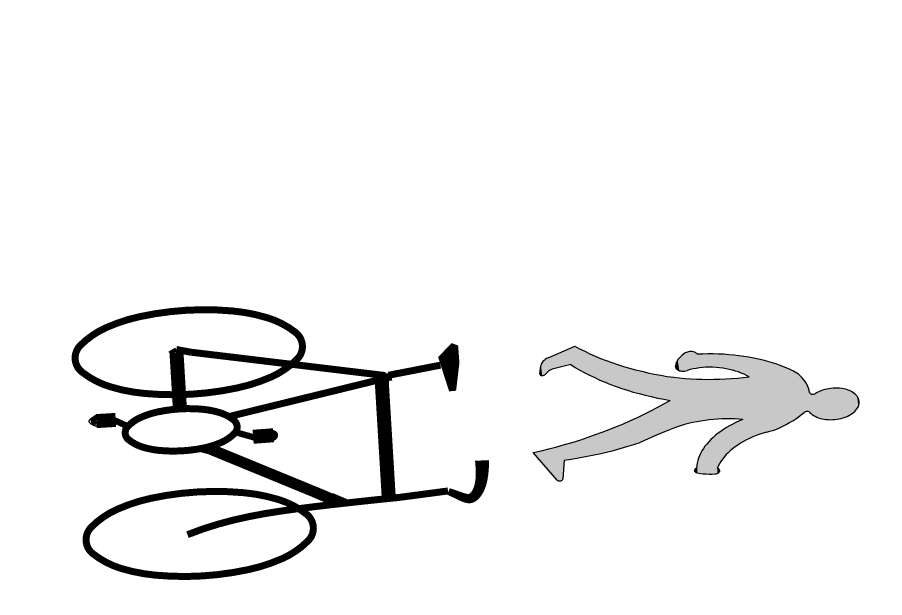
# Model space of a CAD drawing. Extents: x 421500 to 422711, y 436000 to 437000.
# Drawn here: x 421929.402 to 421932.103, y 436555.336 to 436557.145 of the extents above; entities that cross this region are included whole.
import ezdxf

# ---------------------------------------------------------------- set-up
doc = ezdxf.new("R2010")
doc.units = 0
doc.linetypes.add('1004', pattern=[6, 4, -2])
doc.layers.get('0').update_dxf_attribs({"color": 210})
doc.layers.add('Lines', color=1, linetype='Continuous')

# ---------------------------------------------------------------- blocks, each defined once
blk = doc.blocks.new('1057S')
at = {"color": 0}
blk.add_line((-0.0634, 0.4198), (-0.0426, 0.3885), dxfattribs=at)
for points in [[(-0.2212, 1.0983, 0.0208, 0.0219, 0), (-0.2256, 1.1075, 0.0219, 0.0229, 0), (-0.2295, 1.1157, 0.0229, 0.0238, 0), (-0.233, 1.1229, 0.0238, 0.0245, 0), (-0.2361, 1.1292, 0.0245, 0.0252, 0), (-0.2388, 1.1348, 0.0252, 0.0258, 0), (-0.2411, 1.1398, 0.0258, 0.0263, 0), (-0.243, 1.1444, 0.0263, 0.0268, 0), (-0.2445, 1.1486, 0.0268, 0.0272, 0), (-0.2455, 1.1526, 0.0272, 0.0277, 0), (-0.2461, 1.1565, 0.0277, 0.0281, 0), (-0.2461, 1.1602, 0.0281, 0.0285, 0), (-0.2454, 1.164, 0.0285, 0.0289, 0), (-0.2439, 1.1677, 0.0289, 0.0294, 0), (-0.2416, 1.1714, 0.0294, 0.0299, 0), (-0.2384, 1.1753, 0.0299, 0.0305, 0), (-0.2342, 1.1793, 0.0305, 0.0313, 0), (-0.2288, 1.1835, 0.0313, 0.0321, 0), (-0.222, 1.1877, 0.0321, 0.0331, 0), (-0.2135, 1.1917, 0.0331, 0.0343, 0), (-0.203, 1.1954, 0.0343, 0.0357, 0), (-0.1902, 1.1986, 0.0357, 0.0374, 0), (-0.1749, 1.2011, 0.0374, 0.0394, 0), (-0.1566, 1.2028, 0.0394, 0.0417, 0), (-0.1352, 1.2034, 0.0417, 0.0417, 0)], [(0.0763, 1.1285, 0.0208, 0.0625, 0), (0.1717, 1.125, 0.0625, 0.0208, 0), (0.2147, 1.1434, 0.0208, 0.0208, 0)]]:
    blk.add_lwpolyline(points, format="xyseb", dxfattribs=at)
for points, const_width in [([(-0.2301, 0.951), (-0.2197, 1.0969)], 0.0208), ([(0.1345, 0.9406), (0.1553, 1.0969)], 0.0208), ([(-0.303, 0.3156), (-0.2888, 0.3622), (-0.2772, 0.4086), (-0.2678, 0.4547), (-0.2604, 0.5008), (-0.2545, 0.547), (-0.2499, 0.5936), (-0.2462, 0.6405), (-0.2431, 0.688), (-0.2403, 0.7359), (-0.2378, 0.7829), (-0.2356, 0.8273), (-0.2337, 0.8674), (-0.2322, 0.9015), (-0.2311, 0.9279), (-0.2304, 0.945), (-0.2301, 0.951)], 0.0208), ([(0.1241, 0.9198), (0.1241, 0.951)], 0.0125), ([(0.1345, 0.9198), (0.1345, 0.951)], 0.0125), ([(-0.2301, 0.9198), (0.1137, 0.9198)], 0.0417), ([(0.0407, 0.4614), (0.1241, 0.9198)], 0.0208), ([(0.1104, 0.9308), (0.1246, 0.9308)], 0.0208), ([(0.2387, 0.3572), (0.1343, 0.9312)], 0.0208), ([(-0.1989, 0.701), (-0.2301, 0.7635)], 0.0333), ([(-0.2237, 0.7663), (-0.2287, 0.7776)], 0.0125), ([(-0.2093, 0.7531), (-0.2301, 0.7948)], 0.00833), ([(-0.2268, 0.778), (-0.2281, 0.7818)], 0.00833), ([(-0.053, 0.3989), (-0.1989, 0.701)], 0.0329), ([(-0.053, 0.3989), (-0.1989, 0.701)], 0.0125), ([(-0.0239, 0.528), (-0.023, 0.5888)], 0.0417), ([(-0.0332, 0.5861), (-0.029, 0.5912), (-0.0248, 0.5947), (-0.0197, 0.5947), (-0.0168, 0.5917), (-0.0143, 0.5859)], 0.0125), ([(-0.0098, 0.4843), (-0.0292, 0.5398)], 0.0189), ([(-0.0634, 0.3989), (-0.053, 0.3677)], 0.0125), ([(0.2387, 0.3572), (0.2491, 0.3156)], 0.0208), ([(0.072, 0.3156), (0.2387, 0.3156)], 0.0417), ([(0.2491, 0.3156), (0.2387, 0.2947)], 0.0125), ([(0.0312, 0.1547), (0.0507, 0.1175)], 0.0189), ([(0.0507, 0.123), (0.0507, 0.065)], 0.0417), ([(0.0437, 0.0645), (0.0475, 0.0557), (0.053, 0.0547), (0.0577, 0.0609), (0.0627, 0.0713)], 0.0125)]:
    blk.add_lwpolyline(points, dxfattribs=dict(at, const_width=const_width))
at = {"color": 0, "const_width": 0.0208}
for points in [[(-0.303, 0.6906, 0.213749), (-0.3425, 0.6729, 0.093897), (-0.3915, 0.5914, 0.050566), (-0.4176, 0.4904, 0.037992), (-0.4282, 0.352, 0.037992), (-0.4176, 0.2137, 0.050566), (-0.3915, 0.1126, 0.093897), (-0.3425, 0.0312, 0.213749), (-0.303, 0.0135, 0.213749), (-0.2635, 0.0312, 0.093897), (-0.2146, 0.1126, 0.050566), (-0.1884, 0.2137, 0.037992), (-0.1779, 0.352, 0.037992), (-0.1884, 0.4904, 0.050566), (-0.2146, 0.5914, 0.093897), (-0.2635, 0.6729, 0.213749)], [(0.2387, 0.6906, 0.213749), (0.1992, 0.6729, 0.093897), (0.1502, 0.5914, 0.050566), (0.1241, 0.4904, 0.037992), (0.1136, 0.352, 0.037992), (0.1241, 0.2137, 0.050566), (0.1502, 0.1126, 0.093897), (0.1992, 0.0312, 0.213749), (0.2387, 0.0135, 0.213749), (0.2782, 0.0312, 0.093897), (0.3271, 0.1126, 0.050566), (0.3533, 0.2137, 0.037992), (0.3638, 0.352, 0.037992), (0.3533, 0.4904, 0.050566), (0.3271, 0.5914, 0.093897), (0.2782, 0.6729, 0.213749)], [(0.0095, 0.4823, 0.211848), (-0.0103, 0.4735, 0.094525), (-0.0347, 0.4334, 0.051213), (-0.0478, 0.3837, 0.038544), (-0.053, 0.3156, 0.038544), (-0.0478, 0.2475, 0.051213), (-0.0347, 0.1977, 0.094525), (-0.0103, 0.1577, 0.211848), (0.0095, 0.1489, 0.211848), (0.0293, 0.1577, 0.094525), (0.0537, 0.1977, 0.051213), (0.0667, 0.2475, 0.038544), (0.072, 0.3156, 0.038544), (0.0667, 0.3837, 0.051213), (0.0537, 0.4334, 0.094525), (0.0293, 0.4735, 0.211848)]]:
    blk.add_lwpolyline(points, format="xyb", close=True, dxfattribs=at)
at = {"color": 0}
for points in [[(-0.0383, 0.5868), (-0.0377, 0.5884), (-0.0371, 0.5898), (-0.0365, 0.5911), (-0.0358, 0.5922), (-0.0352, 0.5931), (-0.0346, 0.594), (-0.034, 0.5948), (-0.0334, 0.5955), (-0.0328, 0.5961), (-0.0322, 0.5967), (-0.0316, 0.5972), (-0.031, 0.5977), (-0.0305, 0.5981), (-0.0299, 0.5985), (-0.0293, 0.5989), (-0.0287, 0.5992), (-0.0281, 0.5995), (-0.0275, 0.5998), (-0.027, 0.6001), (-0.0264, 0.6004), (-0.0258, 0.6006), (-0.0252, 0.6007), (-0.0246, 0.6009), (-0.024, 0.601), (-0.0233, 0.601), (-0.0227, 0.601), (-0.0221, 0.601), (-0.0214, 0.6009), (-0.0208, 0.6008), (-0.0202, 0.6007), (-0.0196, 0.6005), (-0.0191, 0.6003), (-0.0186, 0.6001), (-0.0181, 0.5999), (-0.0176, 0.5996), (-0.0171, 0.5994), (-0.0167, 0.5991), (-0.0163, 0.5988), (-0.0159, 0.5984), (-0.0155, 0.5981), (-0.0152, 0.5978), (-0.0148, 0.5974), (-0.0144, 0.5971), (-0.0141, 0.5967), (-0.0137, 0.5963), (-0.0134, 0.5958), (-0.013, 0.5953), (-0.0126, 0.5947), (-0.0122, 0.5941), (-0.0118, 0.5934), (-0.0114, 0.5927), (-0.011, 0.5919), (-0.0105, 0.5911), (-0.0101, 0.5902), (-0.0096, 0.5893), (-0.0091, 0.5884)], [(0.0355, 0.065), (0.036, 0.0622), (0.0367, 0.0597), (0.0374, 0.0577), (0.0382, 0.0559), (0.0391, 0.0543), (0.04, 0.053), (0.0409, 0.0518), (0.0418, 0.0507), (0.0427, 0.0498), (0.0436, 0.0488), (0.0444, 0.048), (0.0453, 0.0472), (0.046, 0.0466), (0.0468, 0.0459), (0.0475, 0.0454), (0.0482, 0.045), (0.0488, 0.0446), (0.0494, 0.0443), (0.05, 0.0441), (0.0506, 0.044), (0.0511, 0.044), (0.0517, 0.044), (0.0523, 0.0442), (0.0529, 0.0444), (0.0535, 0.0446), (0.0541, 0.045), (0.0548, 0.0454), (0.0555, 0.046), (0.0563, 0.0467), (0.0571, 0.0474), (0.058, 0.0483), (0.0589, 0.0494), (0.0598, 0.0506), (0.0608, 0.052), (0.0619, 0.0535), (0.0631, 0.0553), (0.0643, 0.0573), (0.0656, 0.0596), (0.0669, 0.0621), (0.0684, 0.065)]]:
    blk.add_lwpolyline(points, dxfattribs=at)
for points in [[(-0.0387, 0.5873), (-0.0364, 0.5913), (-0.0334, 0.5962), (-0.0287, 0.5994)], [(-0.0334, 0.5962), (-0.0287, 0.5994), (-0.0241, 0.601), (-0.0184, 0.6006)], [(-0.0241, 0.601), (-0.0184, 0.6006), (-0.0148, 0.5982), (-0.0124, 0.5953)], [(-0.0148, 0.5982), (-0.0124, 0.5953), (-0.0101, 0.5909), (-0.0087, 0.5884)], [(0.0355, 0.0644), (0.0377, 0.0559), (0.0416, 0.0494), (0.0486, 0.0441)], [(0.0526, 0.0441), (0.0578, 0.0478), (0.0622, 0.0527), (0.0635, 0.0569)], [(0.0622, 0.0527), (0.0635, 0.0569), (0.0666, 0.0618), (0.0675, 0.065)], [(0.0416, 0.0494), (0.0486, 0.0441), (0.0526, 0.0441), (0.0578, 0.0478)]]:
    blk.add_solid(points, dxfattribs=at)
blk = doc.blocks.new('*U26')
at = {"linetype": 'Continuous'}
for points in [[(189.919, 96.9735), (189.9161, 96.9712), (189.9562, 96.9732)], [(189.9562, 96.9732), (189.9161, 96.9712), (189.9591, 96.9709)], [(189.9219, 96.9754), (189.919, 96.9735), (189.9532, 96.9752)], [(189.9532, 96.9752), (189.919, 96.9735), (189.9562, 96.9732)], [(189.925, 96.977), (189.9219, 96.9754), (189.9502, 96.9768)], [(189.9502, 96.9768), (189.9219, 96.9754), (189.9532, 96.9752)], [(189.9281, 96.9783), (189.925, 96.977), (189.9471, 96.9781)], [(189.9471, 96.9781), (189.925, 96.977), (189.9502, 96.9768)], [(189.9312, 96.9792), (189.9281, 96.9783), (189.944, 96.9791)], [(189.944, 96.9791), (189.9281, 96.9783), (189.9471, 96.9781)], [(189.9344, 96.9797), (189.9312, 96.9792), (189.9408, 96.9796)], [(189.9408, 96.9796), (189.9312, 96.9792), (189.944, 96.9791)], [(189.9376, 96.9798), (189.9344, 96.9797), (189.9408, 96.9796)], [(189.8994, 96.9471), (189.8976, 96.9426), (189.9757, 96.9465)], [(189.9013, 96.9513), (189.8994, 96.9471), (189.9738, 96.9508)], [(189.9738, 96.9508), (189.8994, 96.9471), (189.9757, 96.9465)], [(189.9034, 96.9553), (189.9013, 96.9513), (189.9717, 96.9548)], [(189.9717, 96.9548), (189.9013, 96.9513), (189.9738, 96.9508)], [(189.9057, 96.959), (189.9034, 96.9553), (189.9694, 96.9586)], [(189.9694, 96.9586), (189.9034, 96.9553), (189.9717, 96.9548)], [(189.9081, 96.9625), (189.9057, 96.959), (189.967, 96.9621)], [(189.967, 96.9621), (189.9057, 96.959), (189.9694, 96.9586)], [(189.9106, 96.9657), (189.9081, 96.9625), (189.9645, 96.9653)], [(189.9645, 96.9653), (189.9081, 96.9625), (189.967, 96.9621)], [(189.9133, 96.9686), (189.9106, 96.9657), (189.9619, 96.9683)], [(189.9619, 96.9683), (189.9106, 96.9657), (189.9645, 96.9653)], [(189.9161, 96.9712), (189.9133, 96.9686), (189.9591, 96.9709)], [(189.9591, 96.9709), (189.9133, 96.9686), (189.9619, 96.9683)], [(189.8925, 96.9232), (189.8918, 96.918), (189.9824, 96.9225)], [(189.9824, 96.9225), (189.8918, 96.918), (189.9831, 96.9173)], [(189.8935, 96.9282), (189.8925, 96.9232), (189.9814, 96.9276)], [(189.9814, 96.9276), (189.8925, 96.9232), (189.9824, 96.9225)], [(189.8947, 96.9332), (189.8935, 96.9282), (189.9803, 96.9325)], [(189.9803, 96.9325), (189.8935, 96.9282), (189.9814, 96.9276)], [(189.896, 96.938), (189.8947, 96.9332), (189.9789, 96.9374)], [(189.9789, 96.9374), (189.8947, 96.9332), (189.9803, 96.9325)], [(189.8976, 96.9426), (189.896, 96.938), (189.9774, 96.942)], [(189.9774, 96.942), (189.896, 96.938), (189.9789, 96.9374)], [(189.9757, 96.9465), (189.8976, 96.9426), (189.9774, 96.942)], [(189.8909, 96.9075), (189.8908, 96.9021), (189.9839, 96.9068)], [(189.9839, 96.9068), (189.8908, 96.9021), (189.984, 96.9015)], [(189.8908, 96.9021), (189.8909, 96.8968), (189.984, 96.9015)], [(189.8912, 96.9128), (189.8909, 96.9075), (189.9836, 96.9121)], [(189.9836, 96.9121), (189.8909, 96.9075), (189.9839, 96.9068)], [(189.984, 96.9015), (189.8909, 96.8968), (189.9839, 96.8961)], [(189.8909, 96.8968), (189.8912, 96.8915), (189.9839, 96.8961)], [(189.8918, 96.918), (189.8912, 96.9128), (189.9831, 96.9173)], [(189.9831, 96.9173), (189.8912, 96.9128), (189.9836, 96.9121)], [(189.9839, 96.8961), (189.8912, 96.8915), (189.9835, 96.8909)], [(189.8912, 96.8915), (189.8918, 96.8863), (189.9835, 96.8909)], [(189.9835, 96.8909), (189.8918, 96.8863), (189.9829, 96.8856)], [(189.8918, 96.8863), (189.8925, 96.8811), (189.9829, 96.8856)], [(189.9829, 96.8856), (189.8925, 96.8811), (189.9821, 96.8805)], [(189.8925, 96.8811), (189.8935, 96.8761), (189.9821, 96.8805)], [(189.9821, 96.8805), (189.8935, 96.8761), (189.9811, 96.8754)], [(189.8935, 96.8761), (189.8947, 96.8711), (189.9811, 96.8754)], [(189.9811, 96.8754), (189.8947, 96.8711), (189.9799, 96.8705)], [(189.8947, 96.8711), (189.8961, 96.8663), (189.9799, 96.8705)], [(189.9799, 96.8705), (189.8961, 96.8663), (189.9785, 96.8657)], [(189.8961, 96.8663), (189.8976, 96.8617), (189.9785, 96.8657)], [(189.9785, 96.8657), (189.8976, 96.8617), (189.9769, 96.8611)], [(189.8976, 96.8617), (189.8994, 96.8572), (189.9769, 96.8611)], [(189.9769, 96.8611), (189.8994, 96.8572), (189.9752, 96.8567)], [(189.8994, 96.8572), (189.9013, 96.853), (189.9752, 96.8567)], [(189.9752, 96.8567), (189.9013, 96.853), (189.9732, 96.8525)], [(189.9013, 96.853), (189.9034, 96.849), (189.9732, 96.8525)], [(189.9732, 96.8525), (189.9034, 96.849), (189.9725, 96.8509)], [(189.9725, 96.8509), (189.9034, 96.849), (189.9721, 96.8491)], [(189.9721, 96.8491), (189.9034, 96.849), (189.9718, 96.8472)], [(189.9034, 96.849), (189.9057, 96.8453), (189.9718, 96.8472)], [(189.9718, 96.8472), (189.9057, 96.8453), (189.9718, 96.8452)], [(189.9057, 96.8453), (189.9081, 96.8418), (189.9718, 96.8452)], [(189.9718, 96.8452), (189.9081, 96.8418), (189.9719, 96.8433)], [(189.9719, 96.8433), (189.9081, 96.8418), (189.9723, 96.8415)], [(189.9081, 96.8418), (189.9107, 96.8386), (189.9723, 96.8415)], [(189.9723, 96.8415), (189.9107, 96.8386), (189.9729, 96.8398)], [(189.9729, 96.8398), (189.9107, 96.8386), (189.9736, 96.8383)], [(189.9107, 96.8386), (189.9133, 96.8357), (189.9736, 96.8383)], [(189.9736, 96.8383), (189.9133, 96.8357), (189.9745, 96.837)], [(189.9745, 96.837), (189.9133, 96.8357), (189.9756, 96.8361)], [(189.9756, 96.8361), (189.9133, 96.8357), (189.9767, 96.8355)], [(189.9133, 96.8357), (189.9161, 96.8331), (189.9767, 96.8355)], [(189.9767, 96.8355), (189.9161, 96.8331), (189.9778, 96.8353)], [(189.9778, 96.8353), (189.9161, 96.8331), (189.9829, 96.8348)], [(189.9829, 96.8348), (189.9161, 96.8331), (189.9879, 96.834)], [(189.9879, 96.834), (189.9161, 96.8331), (189.9929, 96.8329)], [(189.9161, 96.8331), (189.919, 96.8308), (189.9929, 96.8329)], [(189.9929, 96.8329), (189.919, 96.8308), (189.9979, 96.8314)], [(189.9979, 96.8314), (189.919, 96.8308), (190.0029, 96.8296)], [(189.919, 96.8308), (189.92, 96.8299), (190.0029, 96.8296)], [(189.92, 96.8299), (189.9209, 96.8287), (190.0029, 96.8296)], [(190.0029, 96.8296), (189.9209, 96.8287), (190.0078, 96.8275)], [(189.9209, 96.8287), (189.9217, 96.8272), (190.0078, 96.8275)], [(190.0078, 96.8275), (189.9217, 96.8272), (190.0126, 96.825)], [(189.9217, 96.8272), (189.9222, 96.8255), (190.0126, 96.825)], [(189.9225, 96.818), (189.9221, 96.8162), (190.0267, 96.8157)], [(189.9222, 96.8255), (189.9226, 96.8237), (190.0126, 96.825)], [(189.9228, 96.8199), (189.9225, 96.818), (190.0221, 96.8191)], [(190.0221, 96.8191), (189.9225, 96.818), (190.0267, 96.8157)], [(190.0126, 96.825), (189.9226, 96.8237), (190.0174, 96.8222)], [(189.9226, 96.8237), (189.9228, 96.8218), (190.0174, 96.8222)], [(190.0174, 96.8222), (189.9228, 96.8218), (190.0221, 96.8191)], [(189.9228, 96.8218), (189.9228, 96.8199), (190.0221, 96.8191)], [(189.9116, 96.7992), (189.9073, 96.7919), (190.044, 96.7973)], [(190.044, 96.7973), (189.9073, 96.7919), (190.0463, 96.7937)], [(190.0463, 96.7937), (189.9073, 96.7919), (190.0516, 96.7848)], [(189.9161, 96.8064), (189.9116, 96.7992), (190.0392, 96.8038)], [(190.0392, 96.8038), (189.9116, 96.7992), (190.0416, 96.8006)], [(190.0416, 96.8006), (189.9116, 96.7992), (190.044, 96.7973)], [(189.9206, 96.8132), (189.9161, 96.8064), (190.0312, 96.8119)], [(190.0312, 96.8119), (189.9161, 96.8064), (190.034, 96.8094)], [(190.034, 96.8094), (189.9161, 96.8064), (190.0366, 96.8067)], [(190.0366, 96.8067), (189.9161, 96.8064), (190.0392, 96.8038)], [(189.9214, 96.8146), (189.9206, 96.8132), (190.0312, 96.8119)], [(189.9221, 96.8162), (189.9214, 96.8146), (190.0267, 96.8157)], [(190.0267, 96.8157), (189.9214, 96.8146), (190.0312, 96.8119)], [(189.8954, 96.7683), (189.8917, 96.76), (190.0618, 96.7661)], [(189.8992, 96.7764), (189.8954, 96.7683), (190.0568, 96.7756)], [(190.0568, 96.7756), (189.8954, 96.7683), (190.0618, 96.7661)], [(189.9032, 96.7842), (189.8992, 96.7764), (190.0568, 96.7756)], [(189.9073, 96.7919), (189.9032, 96.7842), (190.0516, 96.7848)], [(190.0516, 96.7848), (189.9032, 96.7842), (190.0568, 96.7756)], [(189.8849, 96.7428), (189.8818, 96.734), (190.0757, 96.7364)], [(189.8882, 96.7515), (189.8849, 96.7428), (190.0712, 96.7466)], [(190.0712, 96.7466), (189.8849, 96.7428), (190.0757, 96.7364)], [(189.8917, 96.76), (189.8882, 96.7515), (190.0666, 96.7565)], [(190.0666, 96.7565), (189.8882, 96.7515), (190.0712, 96.7466)], [(190.0618, 96.7661), (189.8917, 96.76), (190.0666, 96.7565)], [(189.8774, 96.7196), (189.8762, 96.7142), (190.0842, 96.7156)], [(190.0842, 96.7156), (189.8762, 96.7142), (190.0881, 96.7049)], [(189.8789, 96.7249), (189.8774, 96.7196), (190.0842, 96.7156)], [(189.8818, 96.734), (189.8789, 96.7249), (190.08, 96.7261)], [(190.08, 96.7261), (189.8789, 96.7249), (190.0842, 96.7156)], [(190.0757, 96.7364), (189.8818, 96.734), (190.08, 96.7261)], [(189.8735, 96.6973), (189.8718, 96.6885), (190.0919, 96.6939)], [(190.0919, 96.6939), (189.8718, 96.6885), (190.0954, 96.6829)], [(189.8742, 96.703), (189.8735, 96.6973), (190.0919, 96.6939)], [(189.8751, 96.7087), (189.8742, 96.703), (190.0881, 96.7049)], [(190.0881, 96.7049), (189.8742, 96.703), (190.0919, 96.6939)], [(189.8762, 96.7142), (189.8751, 96.7087), (190.0881, 96.7049)], [(189.8679, 96.6713), (189.8657, 96.6629), (190.0423, 96.661)], [(189.87, 96.6799), (189.8679, 96.6713), (190.0988, 96.6716)], [(190.0988, 96.6716), (189.8679, 96.6713), (190.102, 96.6602)], [(189.8679, 96.6713), (190.0423, 96.661), (190.102, 96.6602)], [(189.8718, 96.6885), (189.87, 96.6799), (190.0954, 96.6829)], [(190.0954, 96.6829), (189.87, 96.6799), (190.0988, 96.6716)], [(189.8577, 96.6387), (189.8547, 96.631), (190.0419, 96.6326)], [(189.8606, 96.6466), (189.8577, 96.6387), (190.0419, 96.6326)], [(189.8632, 96.6547), (189.8606, 96.6466), (190.042, 96.6468)], [(190.042, 96.6468), (189.8606, 96.6466), (190.0419, 96.6326)], [(189.8657, 96.6629), (189.8632, 96.6547), (190.0423, 96.661)], [(190.0423, 96.661), (189.8632, 96.6547), (190.042, 96.6468)], [(190.0423, 96.661), (190.0459, 96.6557), (190.102, 96.6602)], [(190.102, 96.6602), (190.0459, 96.6557), (190.105, 96.6486)], [(190.0459, 96.6557), (190.0494, 96.6502), (190.105, 96.6486)], [(190.0494, 96.6502), (190.0528, 96.6444), (190.105, 96.6486)], [(190.105, 96.6486), (190.0528, 96.6444), (190.1078, 96.6369)], [(190.0528, 96.6444), (190.056, 96.6385), (190.1078, 96.6369)], [(190.056, 96.6385), (190.059, 96.6323), (190.1078, 96.6369)], [(189.8481, 96.6162), (189.8445, 96.6092), (189.9121, 96.6125)], [(189.9121, 96.6125), (189.8445, 96.6092), (189.9091, 96.604)], [(189.8515, 96.6235), (189.8481, 96.6162), (189.9149, 96.6211)], [(189.9149, 96.6211), (189.8481, 96.6162), (189.9121, 96.6125)], [(189.8547, 96.631), (189.8515, 96.6235), (189.9176, 96.63)], [(189.9176, 96.63), (189.8515, 96.6235), (189.9149, 96.6211)], [(190.0419, 96.6326), (189.8547, 96.631), (189.9176, 96.63)], [(190.0419, 96.6326), (189.9176, 96.63), (190.042, 96.6184)], [(189.9176, 96.63), (189.9194, 96.6202), (190.042, 96.6184)], [(189.9194, 96.6202), (189.921, 96.6103), (190.042, 96.6184)], [(190.042, 96.6184), (189.921, 96.6103), (190.0423, 96.6042)], [(190.1078, 96.6369), (190.059, 96.6323), (190.1103, 96.6251)], [(190.059, 96.6323), (190.0619, 96.6259), (190.1103, 96.6251)], [(190.0619, 96.6259), (190.0647, 96.6193), (190.1103, 96.6251)], [(190.1103, 96.6251), (190.0647, 96.6193), (190.1127, 96.6131)], [(190.0647, 96.6193), (190.0673, 96.6125), (190.1127, 96.6131)], [(190.1127, 96.6131), (190.0673, 96.6125), (190.1149, 96.6011)], [(190.0673, 96.6125), (190.0697, 96.6056), (190.1149, 96.6011)], [(189.8329, 96.5895), (189.8287, 96.5835), (189.9025, 96.5877)], [(189.9025, 96.5877), (189.8287, 96.5835), (189.8989, 96.5798)], [(189.9058, 96.5958), (189.8329, 96.5895), (189.9025, 96.5877)], [(189.8369, 96.5958), (189.8329, 96.5895), (189.9058, 96.5958)], [(189.8408, 96.6024), (189.8369, 96.5958), (189.9058, 96.5958)], [(189.8445, 96.6092), (189.8408, 96.6024), (189.9091, 96.604)], [(189.9091, 96.604), (189.8408, 96.6024), (189.9058, 96.5958)], [(189.921, 96.6103), (189.9225, 96.6004), (190.0423, 96.6042)], [(190.0423, 96.6042), (189.9225, 96.6004), (190.0429, 96.59)], [(189.9225, 96.6004), (189.9237, 96.5903), (190.0429, 96.59)], [(189.9237, 96.5903), (189.9247, 96.5802), (190.0429, 96.59)], [(190.0429, 96.59), (189.9247, 96.5802), (190.0437, 96.5758)], [(190.0697, 96.6056), (190.0719, 96.5985), (190.1149, 96.6011)], [(190.1149, 96.6011), (190.0719, 96.5985), (190.1168, 96.5889)], [(190.0719, 96.5985), (190.074, 96.5913), (190.1168, 96.5889)], [(190.074, 96.5913), (190.0759, 96.5839), (190.1168, 96.5889)], [(190.1168, 96.5889), (190.0759, 96.5839), (190.1186, 96.5767)], [(189.8107, 96.5622), (189.8059, 96.5577), (189.8872, 96.5576)], [(189.8154, 96.5671), (189.8107, 96.5622), (189.8912, 96.5648)], [(189.8912, 96.5648), (189.8107, 96.5622), (189.8872, 96.5576)], [(189.82, 96.5723), (189.8154, 96.5671), (189.8951, 96.5722)], [(189.8951, 96.5722), (189.8154, 96.5671), (189.8912, 96.5648)], [(189.8244, 96.5777), (189.82, 96.5723), (189.8951, 96.5722)], [(189.8287, 96.5835), (189.8244, 96.5777), (189.8989, 96.5798)], [(189.8989, 96.5798), (189.8244, 96.5777), (189.8951, 96.5722)], [(189.9247, 96.5802), (189.9255, 96.5701), (190.0437, 96.5758)], [(190.0437, 96.5758), (189.9255, 96.5701), (190.0446, 96.5617)], [(189.9255, 96.5701), (189.926, 96.5599), (190.0446, 96.5617)], [(190.0446, 96.5617), (189.926, 96.5599), (190.0458, 96.5476)], [(190.0759, 96.5839), (190.0776, 96.5764), (190.1186, 96.5767)], [(190.1186, 96.5767), (190.0776, 96.5764), (190.1201, 96.5644)], [(190.0776, 96.5764), (190.0792, 96.5688), (190.1201, 96.5644)], [(190.0792, 96.5688), (190.0805, 96.5611), (190.1201, 96.5644)], [(190.1201, 96.5644), (190.0805, 96.5611), (190.1214, 96.552)], [(190.0805, 96.5611), (190.0816, 96.5533), (190.1214, 96.552)], [(189.7646, 96.5348), (189.7645, 96.5326), (189.8694, 96.5316)], [(189.7649, 96.5369), (189.7646, 96.5348), (189.8694, 96.5316)], [(189.7654, 96.539), (189.7649, 96.5369), (189.8741, 96.5377)], [(189.8741, 96.5377), (189.7649, 96.5369), (189.8694, 96.5316)], [(189.7661, 96.5408), (189.7654, 96.539), (189.7805, 96.5399)], [(189.7805, 96.5399), (189.7654, 96.539), (189.8741, 96.5377)], [(189.7669, 96.5425), (189.7661, 96.5408), (189.7797, 96.5417)], [(189.7797, 96.5417), (189.7661, 96.5408), (189.7805, 96.5399)], [(189.7679, 96.544), (189.7669, 96.5425), (189.7788, 96.5433)], [(189.7788, 96.5433), (189.7669, 96.5425), (189.7797, 96.5417)], [(189.769, 96.5452), (189.7679, 96.544), (189.7778, 96.5446)], [(189.7778, 96.5446), (189.7679, 96.544), (189.7788, 96.5433)], [(189.7702, 96.5461), (189.769, 96.5452), (189.7766, 96.5457)], [(189.7766, 96.5457), (189.769, 96.5452), (189.7778, 96.5446)], [(189.7714, 96.5467), (189.7702, 96.5461), (189.7754, 96.5464)], [(189.7754, 96.5464), (189.7702, 96.5461), (189.7766, 96.5457)], [(189.7741, 96.5469), (189.7714, 96.5467), (189.7754, 96.5464)], [(189.7728, 96.5469), (189.7714, 96.5467), (189.7741, 96.5469)], [(189.7857, 96.5428), (189.7805, 96.5399), (189.8741, 96.5377)], [(189.7909, 96.546), (189.7857, 96.5428), (189.8786, 96.5441)], [(189.8786, 96.5441), (189.7857, 96.5428), (189.8741, 96.5377)], [(189.796, 96.5496), (189.7909, 96.546), (189.8786, 96.5441)], [(189.801, 96.5535), (189.796, 96.5496), (189.8829, 96.5507)], [(189.8829, 96.5507), (189.796, 96.5496), (189.8786, 96.5441)], [(189.8059, 96.5577), (189.801, 96.5535), (189.8872, 96.5576)], [(189.8872, 96.5576), (189.801, 96.5535), (189.8829, 96.5507)], [(189.926, 96.5599), (189.9264, 96.5497), (190.0458, 96.5476)], [(189.9264, 96.5497), (189.9265, 96.5395), (190.0458, 96.5476)], [(190.0458, 96.5476), (189.9265, 96.5395), (190.0472, 96.5336)], [(189.9265, 96.5395), (189.9265, 96.5292), (190.0472, 96.5336)], [(190.0816, 96.5533), (190.0826, 96.5454), (190.1214, 96.552)], [(190.1214, 96.552), (190.0826, 96.5454), (190.1225, 96.5395)], [(190.0826, 96.5454), (190.0831, 96.538), (190.1225, 96.5395)], [(190.1225, 96.5395), (190.0831, 96.538), (190.1234, 96.527)], [(190.0831, 96.538), (190.0833, 96.5306), (190.1234, 96.527)], [(189.7645, 96.5326), (189.7649, 96.5258), (189.8694, 96.5316)], [(189.8694, 96.5316), (189.7649, 96.5258), (189.8646, 96.5258)], [(189.7649, 96.5258), (189.7654, 96.5191), (189.8597, 96.5203)], [(189.8646, 96.5258), (189.7649, 96.5258), (189.8597, 96.5203)], [(189.8597, 96.5203), (189.7654, 96.5191), (189.8547, 96.5151)], [(189.7654, 96.5191), (189.7662, 96.5124), (189.8547, 96.5151)], [(189.8547, 96.5151), (189.7662, 96.5124), (189.8496, 96.5103)], [(189.7662, 96.5124), (189.7671, 96.5057), (189.8496, 96.5103)], [(189.8496, 96.5103), (189.7671, 96.5057), (189.8443, 96.5057)], [(189.9257, 96.5088), (189.925, 96.4986), (190.0507, 96.5058)], [(189.9262, 96.519), (189.9257, 96.5088), (190.0507, 96.5058)], [(189.9265, 96.5292), (189.9262, 96.519), (190.0488, 96.5197)], [(190.0488, 96.5197), (189.9262, 96.519), (190.0507, 96.5058)], [(190.0472, 96.5336), (189.9265, 96.5292), (190.0488, 96.5197)], [(190.0832, 96.5157), (190.0828, 96.5082), (190.1241, 96.5145)], [(190.1241, 96.5145), (190.0828, 96.5082), (190.1256, 96.5136)], [(190.1256, 96.5136), (190.0828, 96.5082), (190.1271, 96.5124)], [(190.1271, 96.5124), (190.0828, 96.5082), (190.1285, 96.5109)], [(190.1285, 96.5109), (190.0828, 96.5082), (190.1298, 96.5092)], [(190.1298, 96.5092), (190.0828, 96.5082), (190.1309, 96.5072)], [(190.0834, 96.5231), (190.0832, 96.5157), (190.1241, 96.5145)], [(190.0833, 96.5306), (190.0834, 96.5231), (190.1234, 96.527)], [(190.1234, 96.527), (190.0834, 96.5231), (190.1241, 96.5145)], [(189.7671, 96.5057), (189.7682, 96.4992), (189.8443, 96.5057)], [(189.8443, 96.5057), (189.7682, 96.4992), (189.839, 96.5015)], [(189.839, 96.5015), (189.7682, 96.4992), (189.8335, 96.4975)], [(189.7682, 96.4992), (189.7695, 96.4927), (189.8335, 96.4975)], [(189.8335, 96.4975), (189.7695, 96.4927), (189.828, 96.494)], [(189.828, 96.494), (189.7695, 96.4927), (189.8225, 96.4907)], [(189.7695, 96.4927), (189.771, 96.4864), (189.8225, 96.4907)], [(189.8225, 96.4907), (189.771, 96.4864), (189.8168, 96.4878)], [(189.8168, 96.4878), (189.771, 96.4864), (189.8111, 96.4853)], [(189.771, 96.4864), (189.7727, 96.4802), (189.8111, 96.4853)], [(189.8111, 96.4853), (189.7727, 96.4802), (189.8053, 96.4831)], [(189.8053, 96.4831), (189.7727, 96.4802), (189.7995, 96.4813)], [(189.9241, 96.4885), (189.9229, 96.4785), (190.0549, 96.4783)], [(189.925, 96.4986), (189.9241, 96.4885), (190.0527, 96.492)], [(190.0527, 96.492), (189.9241, 96.4885), (190.0549, 96.4783)], [(190.0507, 96.5058), (189.925, 96.4986), (190.0527, 96.492)], [(190.0804, 96.4863), (190.0791, 96.4791), (190.1331, 96.4838)], [(190.1331, 96.4838), (190.0791, 96.4791), (190.1324, 96.4814)], [(190.0814, 96.4935), (190.0804, 96.4863), (190.1342, 96.4919)], [(190.1342, 96.4919), (190.0804, 96.4863), (190.134, 96.4891)], [(190.134, 96.4891), (190.0804, 96.4863), (190.1337, 96.4865)], [(190.1337, 96.4865), (190.0804, 96.4863), (190.1331, 96.4838)], [(190.0822, 96.5008), (190.0814, 96.4935), (190.1334, 96.5)], [(190.1334, 96.5), (190.0814, 96.4935), (190.1338, 96.4974)], [(190.1338, 96.4974), (190.0814, 96.4935), (190.1341, 96.4947)], [(190.1341, 96.4947), (190.0814, 96.4935), (190.1342, 96.4919)], [(190.0828, 96.5082), (190.0822, 96.5008), (190.1309, 96.5072)], [(190.1309, 96.5072), (190.0822, 96.5008), (190.1319, 96.505)], [(190.1319, 96.505), (190.0822, 96.5008), (190.1328, 96.5026)], [(190.1328, 96.5026), (190.0822, 96.5008), (190.1334, 96.5)], [(189.7995, 96.4813), (189.7727, 96.4802), (189.7937, 96.4798)], [(189.7727, 96.4802), (189.7733, 96.4783), (189.7937, 96.4798)], [(189.7937, 96.4798), (189.7733, 96.4783), (189.7878, 96.4787)], [(189.7878, 96.4787), (189.7733, 96.4783), (189.787, 96.4769)], [(189.7733, 96.4783), (189.7741, 96.4766), (189.787, 96.4769)], [(189.787, 96.4769), (189.7741, 96.4766), (189.7861, 96.4754)], [(189.7741, 96.4766), (189.7751, 96.4751), (189.7861, 96.4754)], [(189.7861, 96.4754), (189.7751, 96.4751), (189.785, 96.4741)], [(189.7751, 96.4751), (189.7762, 96.4739), (189.785, 96.4741)], [(189.785, 96.4741), (189.7762, 96.4739), (189.7838, 96.4731)], [(189.7762, 96.4739), (189.7774, 96.4729), (189.7838, 96.4731)], [(189.7838, 96.4731), (189.7774, 96.4729), (189.7826, 96.4724)], [(189.7774, 96.4729), (189.7787, 96.4723), (189.7826, 96.4724)], [(189.7826, 96.4724), (189.7787, 96.4723), (189.7813, 96.472)], [(189.7787, 96.4723), (189.78, 96.472), (189.7813, 96.472)], [(189.9201, 96.4586), (189.9183, 96.4488), (190.06, 96.4511)], [(189.9216, 96.4685), (189.9201, 96.4586), (190.0574, 96.4647)], [(190.0574, 96.4647), (189.9201, 96.4586), (190.06, 96.4511)], [(189.9229, 96.4785), (189.9216, 96.4685), (190.0549, 96.4783)], [(190.0549, 96.4783), (189.9216, 96.4685), (190.0574, 96.4647)], [(190.0784, 96.4733), (190.0783, 96.4703), (190.1269, 96.4707)], [(190.1269, 96.4707), (190.0783, 96.4703), (190.1243, 96.4669)], [(190.0783, 96.4703), (190.0784, 96.4673), (190.1243, 96.4669)], [(190.0786, 96.4762), (190.0784, 96.4733), (190.1293, 96.4748)], [(190.1293, 96.4748), (190.0784, 96.4733), (190.1269, 96.4707)], [(190.0784, 96.4673), (190.0788, 96.4644), (190.1243, 96.4669)], [(190.0791, 96.4791), (190.0786, 96.4762), (190.1315, 96.479)], [(190.1315, 96.479), (190.0786, 96.4762), (190.1293, 96.4748)], [(190.1243, 96.4669), (190.0788, 96.4644), (190.1216, 96.4634)], [(190.0788, 96.4644), (190.0793, 96.4616), (190.1216, 96.4634)], [(190.1324, 96.4814), (190.0791, 96.4791), (190.1315, 96.479)], [(190.1216, 96.4634), (190.0793, 96.4616), (190.1188, 96.4602)], [(190.0793, 96.4616), (190.08, 96.4589), (190.1188, 96.4602)], [(190.1188, 96.4602), (190.08, 96.4589), (190.1159, 96.4572)], [(190.08, 96.4589), (190.081, 96.4563), (190.1159, 96.4572)], [(190.1159, 96.4572), (190.081, 96.4563), (190.1129, 96.4546)], [(189.9163, 96.4391), (189.9142, 96.4295), (190.0628, 96.4377)], [(190.0628, 96.4377), (189.9142, 96.4295), (190.0665, 96.423)], [(189.9183, 96.4488), (189.9163, 96.4391), (190.0628, 96.4377)], [(190.06, 96.4511), (189.9183, 96.4488), (190.0628, 96.4377)], [(190.081, 96.4563), (190.0821, 96.454), (190.1129, 96.4546)], [(190.1129, 96.4546), (190.0821, 96.454), (190.1098, 96.4522)], [(190.0821, 96.454), (190.0833, 96.4519), (190.1098, 96.4522)], [(190.1098, 96.4522), (190.0833, 96.4519), (190.1066, 96.4502)], [(190.0833, 96.4519), (190.0847, 96.45), (190.1066, 96.4502)], [(190.1066, 96.4502), (190.0847, 96.45), (190.1033, 96.4485)], [(190.0847, 96.45), (190.0863, 96.4485), (190.1033, 96.4485)], [(190.0863, 96.4485), (190.0879, 96.4472), (190.1, 96.4472)], [(190.1033, 96.4485), (190.0863, 96.4485), (190.1, 96.4472)], [(190.0879, 96.4472), (190.0896, 96.4463), (190.1, 96.4472)], [(190.1, 96.4472), (190.0896, 96.4463), (190.0967, 96.4461)], [(190.0896, 96.4463), (190.0913, 96.4458), (190.0967, 96.4461)], [(190.0967, 96.4461), (190.0913, 96.4458), (190.0949, 96.4457)], [(190.0913, 96.4458), (190.0931, 96.4455), (190.0949, 96.4457)], [(189.9957, 96.42), (189.9058, 96.3996), (189.9887, 96.4044)], [(189.9118, 96.42), (189.9058, 96.3996), (189.9957, 96.42)], [(189.9142, 96.4295), (189.9118, 96.42), (190.0665, 96.423)], [(190.0665, 96.423), (189.9118, 96.42), (189.9957, 96.42)], [(190.0665, 96.423), (189.9957, 96.42), (190.0704, 96.4083)], [(189.9957, 96.42), (189.9997, 96.4056), (190.0704, 96.4083)], [(190.0704, 96.4083), (189.9997, 96.4056), (190.0744, 96.3938)], [(189.9997, 96.4056), (190.0039, 96.3913), (190.0744, 96.3938)], [(189.8996, 96.3794), (189.8932, 96.3593), (189.9752, 96.3727)], [(189.9058, 96.3996), (189.8996, 96.3794), (189.9819, 96.3887)], [(189.9819, 96.3887), (189.8996, 96.3794), (189.9752, 96.3727)], [(189.9887, 96.4044), (189.9058, 96.3996), (189.9819, 96.3887)], [(190.0744, 96.3938), (190.0039, 96.3913), (190.0786, 96.3794)], [(190.0039, 96.3913), (190.0083, 96.3772), (190.0786, 96.3794)], [(190.0786, 96.3794), (190.0083, 96.3772), (190.0831, 96.3652)], [(189.8932, 96.3593), (189.8867, 96.3394), (189.9688, 96.3566)], [(189.9688, 96.3566), (189.8867, 96.3394), (189.9625, 96.3402)], [(189.9752, 96.3727), (189.8932, 96.3593), (189.9688, 96.3566)], [(190.0083, 96.3772), (190.0129, 96.3632), (190.0831, 96.3652)], [(190.0831, 96.3652), (190.0129, 96.3632), (190.0877, 96.3512)], [(190.0129, 96.3632), (190.0176, 96.3495), (190.0877, 96.3512)], [(189.8867, 96.3394), (189.8799, 96.3196), (189.9564, 96.3236)], [(189.9625, 96.3402), (189.8867, 96.3394), (189.9564, 96.3236)], [(190.0877, 96.3512), (190.0176, 96.3495), (190.0925, 96.3373)], [(190.0176, 96.3495), (190.0225, 96.3359), (190.0925, 96.3373)], [(190.0925, 96.3373), (190.0225, 96.3359), (190.0974, 96.3236)], [(190.0225, 96.3359), (190.0276, 96.3224), (190.0974, 96.3236)], [(189.8766, 96.3049), (189.8734, 96.29), (189.9448, 96.29)], [(189.8799, 96.3196), (189.8766, 96.3049), (189.9506, 96.3069)], [(189.9506, 96.3069), (189.8766, 96.3049), (189.9448, 96.29)], [(189.9564, 96.3236), (189.8799, 96.3196), (189.9506, 96.3069)], [(190.0974, 96.3236), (190.0276, 96.3224), (190.1026, 96.3101)], [(190.0276, 96.3224), (190.0329, 96.3092), (190.1026, 96.3101)], [(190.1026, 96.3101), (190.0329, 96.3092), (190.1079, 96.2968)], [(190.0329, 96.3092), (190.0383, 96.2961), (190.1079, 96.2968)], [(189.9448, 96.29), (189.8705, 96.275), (189.9393, 96.2729)], [(189.8734, 96.29), (189.8705, 96.275), (189.9448, 96.29)], [(190.1079, 96.2968), (190.0383, 96.2961), (190.1134, 96.2836)], [(190.0383, 96.2961), (190.0439, 96.2833), (190.1134, 96.2836)], [(190.1134, 96.2836), (190.0439, 96.2833), (190.1191, 96.2707)], [(190.0439, 96.2833), (190.0497, 96.2706), (190.1191, 96.2707)], [(189.8677, 96.2599), (189.8651, 96.2447), (189.934, 96.2556)], [(189.934, 96.2556), (189.8651, 96.2447), (189.9289, 96.2382)], [(189.8705, 96.275), (189.8677, 96.2599), (189.9393, 96.2729)], [(189.9393, 96.2729), (189.8677, 96.2599), (189.934, 96.2556)], [(190.1191, 96.2707), (190.0497, 96.2706), (190.1249, 96.258)], [(190.0497, 96.2706), (190.0556, 96.2581), (190.1249, 96.258)], [(190.0556, 96.2581), (190.0617, 96.2459), (190.1249, 96.258)], [(190.1249, 96.258), (190.0617, 96.2459), (190.1309, 96.2455)], [(189.8627, 96.2295), (189.8605, 96.2141), (189.924, 96.2206)], [(189.8651, 96.2447), (189.8627, 96.2295), (189.9289, 96.2382)], [(189.9289, 96.2382), (189.8627, 96.2295), (189.924, 96.2206)], [(190.0617, 96.2459), (190.0679, 96.2339), (190.1309, 96.2455)], [(190.1309, 96.2455), (190.0679, 96.2339), (190.1371, 96.2332)], [(190.0679, 96.2339), (190.0743, 96.2221), (190.1371, 96.2332)], [(190.1371, 96.2332), (190.0743, 96.2221), (190.1434, 96.2211)], [(189.8605, 96.2141), (189.8585, 96.1987), (189.9193, 96.2028)], [(189.9193, 96.2028), (189.8585, 96.1987), (189.9147, 96.1849)], [(189.924, 96.2206), (189.8605, 96.2141), (189.9193, 96.2028)], [(190.0743, 96.2221), (190.0808, 96.2105), (190.1434, 96.2211)], [(190.1434, 96.2211), (190.0808, 96.2105), (190.1498, 96.2093)], [(190.0808, 96.2105), (190.0875, 96.1992), (190.1498, 96.2093)], [(190.1498, 96.2093), (190.0875, 96.1992), (190.1565, 96.1977)], [(190.0875, 96.1992), (190.0943, 96.1881), (190.1565, 96.1977)], [(189.8567, 96.1832), (189.8551, 96.1677), (189.9104, 96.1669)], [(189.8585, 96.1987), (189.8567, 96.1832), (189.9147, 96.1849)], [(189.9147, 96.1849), (189.8567, 96.1832), (189.9104, 96.1669)], [(190.1565, 96.1977), (190.0943, 96.1881), (190.1632, 96.1864)], [(190.0943, 96.1881), (190.1013, 96.1772), (190.1632, 96.1864)], [(190.1632, 96.1864), (190.1013, 96.1772), (190.1702, 96.1753)], [(190.1013, 96.1772), (190.1084, 96.1666), (190.1702, 96.1753)], [(190.1702, 96.1753), (190.1084, 96.1666), (190.1772, 96.1644)], [(189.8536, 96.1521), (189.8524, 96.1365), (189.9063, 96.1487)], [(189.9063, 96.1487), (189.8524, 96.1365), (189.9024, 96.1305)], [(189.8551, 96.1677), (189.8536, 96.1521), (189.9104, 96.1669)], [(189.9104, 96.1669), (189.8536, 96.1521), (189.9063, 96.1487)], [(190.1084, 96.1666), (190.1156, 96.1563), (190.1772, 96.1644)], [(190.1772, 96.1644), (190.1156, 96.1563), (190.1844, 96.1539)], [(190.1156, 96.1563), (190.123, 96.1462), (190.1844, 96.1539)], [(190.1844, 96.1539), (190.123, 96.1462), (190.1305, 96.1364)], [(190.1844, 96.1539), (190.1305, 96.1364), (190.1572, 96.0715)], [(189.8524, 96.1365), (189.8513, 96.1208), (189.9024, 96.1305)], [(189.9024, 96.1305), (189.8513, 96.1208), (189.8987, 96.1121)], [(190.1305, 96.1364), (190.1229, 96.0839), (190.1572, 96.0715)], [(189.8504, 96.1051), (189.8498, 96.0893), (189.8952, 96.0935)], [(189.8513, 96.1208), (189.8504, 96.1051), (189.8987, 96.1121)], [(189.8987, 96.1121), (189.8504, 96.1051), (189.8952, 96.0935)], [(189.7893, 96.0725), (189.7891, 96.0708), (189.8888, 96.0562)], [(189.7891, 96.0708), (189.7892, 96.0691), (189.8888, 96.0562)], [(189.7896, 96.0741), (189.7893, 96.0725), (189.8888, 96.0562)], [(189.7901, 96.0756), (189.7896, 96.0741), (189.8919, 96.0749)], [(189.8919, 96.0749), (189.7896, 96.0741), (189.8888, 96.0562)], [(189.7907, 96.0769), (189.7901, 96.0756), (189.8919, 96.0749)], [(189.7915, 96.078), (189.7907, 96.0769), (189.8919, 96.0749)], [(189.7924, 96.0788), (189.7915, 96.078), (189.8919, 96.0749)], [(189.7934, 96.0793), (189.7924, 96.0788), (189.8919, 96.0749)], [(189.8498, 96.0893), (189.7934, 96.0793), (189.8919, 96.0749)], [(189.8952, 96.0935), (189.8498, 96.0893), (189.8919, 96.0749)], [(190.1187, 96.0705), (190.1174, 96.0683), (190.1559, 96.0681)], [(190.1198, 96.0729), (190.1187, 96.0705), (190.1572, 96.0715)], [(190.1572, 96.0715), (190.1187, 96.0705), (190.1559, 96.0681)], [(190.1208, 96.0755), (190.1198, 96.0729), (190.1572, 96.0715)], [(190.1217, 96.0782), (190.1208, 96.0755), (190.1572, 96.0715)], [(190.1224, 96.081), (190.1217, 96.0782), (190.1572, 96.0715)], [(190.1229, 96.0839), (190.1224, 96.081), (190.1572, 96.0715)], [(189.7892, 96.0691), (189.7895, 96.0675), (189.8888, 96.0562)], [(189.7895, 96.0675), (189.7899, 96.0659), (189.8888, 96.0562)], [(189.7899, 96.0659), (189.7905, 96.0646), (189.8888, 96.0562)], [(189.7905, 96.0646), (189.7912, 96.0634), (189.8888, 96.0562)], [(189.7912, 96.0634), (189.7921, 96.0625), (189.8888, 96.0562)], [(189.7921, 96.0625), (189.886, 96.0374), (189.8888, 96.0562)], [(189.7921, 96.0625), (189.8833, 96.0185), (189.886, 96.0374)], [(189.7921, 96.0625), (189.8809, 95.9995), (189.8833, 96.0185)], [(190.1065, 96.0518), (190.1064, 96.0504), (190.143, 96.0507)], [(190.143, 96.0507), (190.1064, 96.0504), (190.1408, 96.0494)], [(190.1064, 96.0504), (190.1065, 96.0489), (190.1408, 96.0494)], [(190.1067, 96.0532), (190.1065, 96.0518), (190.1452, 96.0524)], [(190.1452, 96.0524), (190.1065, 96.0518), (190.143, 96.0507)], [(190.1408, 96.0494), (190.1065, 96.0489), (190.1384, 96.0484)], [(190.1065, 96.0489), (190.1067, 96.0475), (190.1384, 96.0484)], [(190.1071, 96.0545), (190.1067, 96.0532), (190.1473, 96.0543)], [(190.1473, 96.0543), (190.1067, 96.0532), (190.1452, 96.0524)], [(190.1384, 96.0484), (190.1067, 96.0475), (190.1361, 96.0478)], [(190.1361, 96.0478), (190.1067, 96.0475), (190.1116, 96.0427)], [(190.1067, 96.0475), (190.1071, 96.0462), (190.1116, 96.0427)], [(190.1076, 96.0557), (190.1071, 96.0545), (190.1473, 96.0543)], [(190.1071, 96.0462), (190.1077, 96.0451), (190.1116, 96.0427)], [(190.1083, 96.0567), (190.1076, 96.0557), (190.1493, 96.0566)], [(190.1493, 96.0566), (190.1076, 96.0557), (190.1473, 96.0543)], [(190.1077, 96.0451), (190.1083, 96.0441), (190.1116, 96.0427)], [(190.116, 96.0664), (190.1083, 96.0567), (190.1545, 96.0649)], [(190.1545, 96.0649), (190.1083, 96.0567), (190.1529, 96.0619)], [(190.1529, 96.0619), (190.1083, 96.0567), (190.1512, 96.0591)], [(190.1512, 96.0591), (190.1083, 96.0567), (190.1493, 96.0566)], [(190.1083, 96.0441), (190.1091, 96.0434), (190.1116, 96.0427)], [(190.1174, 96.0683), (190.116, 96.0664), (190.1559, 96.0681)], [(190.1559, 96.0681), (190.116, 96.0664), (190.1545, 96.0649)], [(190.1091, 96.0434), (190.1099, 96.0429), (190.1116, 96.0427)], [(190.1099, 96.0429), (190.1108, 96.0427), (190.1116, 96.0427)]]:
    blk.add_solid(points, dxfattribs=at)
blk = doc.blocks.new('rmpeds')
at = {"linetype": 'Continuous'}
for p, q in [((0.1305, 0.1364), (0.1229, 0.0839)), ((0.1572, 0.0715), (0.1844, 0.1539)), ((-0.1502, 0.0893), (-0.2066, 0.0793)), ((-0.2079, 0.0625), (-0.1191, -0.0005)), ((0.116, 0.0664), (0.1083, 0.0567)), ((0.1116, 0.0427), (0.1361, 0.0478))]:
    blk.add_line(p, q, dxfattribs=at)
at = {"linetype": 'Continuous', "extrusion": (0, 0, -1), "flags": 128}
for points in [[(0.081, 0.8308), (0.0845, 0.8336), (0.0878, 0.8369), (0.091, 0.8406), (0.094, 0.8448), (0.0968, 0.8493), (0.0993, 0.8543), (0.1015, 0.8595), (0.1035, 0.8651), (0.1052, 0.8709), (0.1067, 0.8769), (0.1078, 0.8831), (0.1086, 0.8894), (0.109, 0.8959), (0.1092, 0.9023), (0.109, 0.9088), (0.1085, 0.9152), (0.1077, 0.9215), (0.1066, 0.9277), (0.1052, 0.9337), (0.1035, 0.9395), (0.1014, 0.9451), (0.0992, 0.9503), (0.0966, 0.9552), (0.0939, 0.9598), (0.0909, 0.9639), (0.0877, 0.9676), (0.0843, 0.9709), (0.0808, 0.9736), (0.0772, 0.9759), (0.0735, 0.9777), (0.0697, 0.9789), (0.0658, 0.9797), (0.0619, 0.9798), (0.058, 0.9795), (0.0542, 0.9786), (0.0504, 0.9771), (0.0467, 0.9752), (0.0431, 0.9727), (0.0397, 0.9698), (0.0364, 0.9664), (0.0332, 0.9625), (0.0303, 0.9582), (0.0276, 0.9535), (0.0252, 0.9485), (0.023, 0.9432), (0.0211, 0.9375), (0.0195, 0.9316), (0.0182, 0.9256), (0.0172, 0.9193), (0.0165, 0.9129), (0.0161, 0.9065), (0.016, 0.9), (0.0163, 0.8936), (0.0169, 0.8872), (0.0178, 0.8809), (0.019, 0.8747), (0.0205, 0.8688), (0.0223, 0.8631), (0.0244, 0.8576), (0.0268, 0.8525)], [(0.0222, 0.8353), (0.0237, 0.8357), (0.0251, 0.8367), (0.0264, 0.8383), (0.0273, 0.8403), (0.028, 0.8427), (0.0282, 0.8452), (0.0281, 0.8478), (0.0276, 0.8503), (0.0268, 0.8525)], [(0.081, 0.8308), (0.0798, 0.8297), (0.0787, 0.8281), (0.0779, 0.8261), (0.0774, 0.8239), (0.0772, 0.8216), (0.0773, 0.8193), (0.0777, 0.817), (0.0784, 0.815), (0.0794, 0.8132)], [(0.0222, 0.8353), (0.0152, 0.8346), (0.0083, 0.8332), (0.0015, 0.8312), (-0.0053, 0.8286), (-0.012, 0.8253), (-0.0186, 0.8215), (-0.025, 0.817), (-0.0312, 0.8119)], [(0.1211, 0.7249), (0.1175, 0.736), (0.1136, 0.7467), (0.1095, 0.7572), (0.1051, 0.7674), (0.1004, 0.7773), (0.0955, 0.7868), (0.0903, 0.796), (0.0849, 0.8048), (0.0794, 0.8132)], [(-0.0312, 0.8119), (-0.0353, 0.8081), (-0.0392, 0.8038), (-0.0428, 0.799), (-0.0463, 0.7937)], [(-0.0463, 0.7937), (-0.0529, 0.7825), (-0.0593, 0.7709), (-0.0654, 0.7589), (-0.0712, 0.7466), (-0.0768, 0.7339), (-0.0821, 0.7209), (-0.0871, 0.7076), (-0.0919, 0.6939), (-0.0963, 0.6801), (-0.1004, 0.6659), (-0.1043, 0.6515), (-0.1078, 0.6369), (-0.111, 0.6221), (-0.1138, 0.6071), (-0.1164, 0.592), (-0.1186, 0.5767), (-0.1205, 0.5613), (-0.122, 0.5458), (-0.1232, 0.5302), (-0.1241, 0.5145)], [(0.1265, 0.6973), (0.1252, 0.7068), (0.1234, 0.716), (0.1211, 0.7249)], [(0.1265, 0.6973), (0.1286, 0.6864), (0.131, 0.6756), (0.1337, 0.665), (0.1368, 0.6547), (0.1401, 0.6446), (0.1438, 0.6348), (0.1477, 0.6254), (0.1519, 0.6162), (0.1564, 0.6075), (0.1611, 0.5991), (0.1661, 0.5911), (0.1713, 0.5835), (0.1767, 0.5763), (0.1823, 0.5696), (0.1881, 0.5634), (0.1941, 0.5577), (0.2003, 0.5525), (0.2066, 0.5478), (0.213, 0.5436), (0.2195, 0.5399)], [(-0.0628, 0.4377), (-0.0594, 0.4543), (-0.0562, 0.4709), (-0.0533, 0.4878), (-0.0508, 0.5047), (-0.0486, 0.5218), (-0.0467, 0.539), (-0.0451, 0.5563), (-0.0438, 0.5737), (-0.0429, 0.5911), (-0.0422, 0.6085), (-0.0419, 0.626), (-0.0419, 0.6435), (-0.0423, 0.661)], [(-0.0423, 0.661), (-0.047, 0.654), (-0.0515, 0.6467), (-0.0557, 0.6389), (-0.0597, 0.6308), (-0.0634, 0.6224), (-0.0669, 0.6136), (-0.0701, 0.6045), (-0.0729, 0.5952), (-0.0755, 0.5856), (-0.0778, 0.5758), (-0.0797, 0.5658), (-0.0813, 0.5557), (-0.0826, 0.5454)], [(0.0824, 0.63), (0.0857, 0.6193), (0.0892, 0.6088), (0.093, 0.5986), (0.0971, 0.5887), (0.1014, 0.5792), (0.106, 0.5699), (0.1109, 0.561), (0.1159, 0.5525), (0.1212, 0.5444), (0.1267, 0.5366), (0.1324, 0.5293), (0.1383, 0.5225), (0.1444, 0.516), (0.1507, 0.5101), (0.1571, 0.5046), (0.1636, 0.4995), (0.1703, 0.495), (0.1771, 0.491), (0.1839, 0.4875), (0.1909, 0.4845), (0.198, 0.482), (0.2051, 0.4801), (0.2122, 0.4787)], [(0.0824, 0.63), (0.0802, 0.6179), (0.0783, 0.6057), (0.0767, 0.5933), (0.0754, 0.5808), (0.0744, 0.5683), (0.0738, 0.5557), (0.0735, 0.5431), (0.0735, 0.5304), (0.0738, 0.5178), (0.0745, 0.5052), (0.0755, 0.4927), (0.0768, 0.4802), (0.0785, 0.4679), (0.0804, 0.4557), (0.0827, 0.4436), (0.0853, 0.4317), (0.0882, 0.42)], [(0.2355, 0.5326), (0.2353, 0.5354), (0.2348, 0.5382), (0.234, 0.5407), (0.2329, 0.5429), (0.2315, 0.5447), (0.23, 0.546), (0.2284, 0.5468), (0.2266, 0.5469), (0.2249, 0.5466), (0.2233, 0.5456), (0.2218, 0.5442), (0.2206, 0.5422), (0.2195, 0.5399)], [(-0.0826, 0.5454), (-0.0832, 0.5359), (-0.0834, 0.5263), (-0.0832, 0.5167), (-0.0827, 0.5072), (-0.0819, 0.4977), (-0.0807, 0.4883), (-0.0791, 0.4791)], [(0.2273, 0.4802), (0.2295, 0.4885), (0.2314, 0.497), (0.2329, 0.5057), (0.2341, 0.5146), (0.235, 0.5235), (0.2355, 0.5326)], [(-0.1241, 0.5145), (-0.1262, 0.5132), (-0.1281, 0.5115), (-0.1298, 0.5092), (-0.1313, 0.5065), (-0.1325, 0.5034), (-0.1334, 0.5), (-0.134, 0.4965), (-0.1342, 0.4928), (-0.134, 0.4891), (-0.1335, 0.4856), (-0.1327, 0.4822), (-0.1315, 0.479)], [(0.2122, 0.4787), (0.2132, 0.4765), (0.2145, 0.4746), (0.216, 0.4733), (0.2175, 0.4724), (0.2192, 0.472), (0.2209, 0.4722), (0.2225, 0.4729), (0.224, 0.4741), (0.2253, 0.4757), (0.2265, 0.4778), (0.2273, 0.4802)], [(-0.0967, 0.4461), (-0.0944, 0.4456), (-0.0921, 0.4456), (-0.0898, 0.4462), (-0.0876, 0.4474), (-0.0856, 0.4491), (-0.0837, 0.4513), (-0.0821, 0.454), (-0.0807, 0.457), (-0.0796, 0.4604), (-0.0788, 0.464), (-0.0784, 0.4678), (-0.0783, 0.4716), (-0.0785, 0.4754), (-0.0791, 0.4791)], [(-0.1315, 0.479), (-0.1285, 0.4734), (-0.1252, 0.4682), (-0.1216, 0.4634), (-0.1179, 0.4592), (-0.1139, 0.4554), (-0.1098, 0.4522), (-0.1055, 0.4496), (-0.1011, 0.4476), (-0.0967, 0.4461)], [(0.0882, 0.42), (0.0957, 0.3946), (0.1036, 0.3693), (0.1117, 0.3443), (0.1201, 0.3196)], [(0.1191, -0.0005), (0.116, 0.0235), (0.1125, 0.0473), (0.1088, 0.071), (0.1046, 0.0945), (0.1002, 0.1179), (0.0954, 0.1411), (0.0903, 0.164), (0.0848, 0.1868), (0.079, 0.2094), (0.0729, 0.2317), (0.0665, 0.2538), (0.0598, 0.2756), (0.0528, 0.2971), (0.0454, 0.3184), (0.0378, 0.3393), (0.0299, 0.36), (0.0216, 0.3803), (0.0131, 0.4003), (0.0043, 0.42)], [(-0.1305, 0.1364), (-0.1209, 0.149), (-0.1116, 0.162), (-0.1024, 0.1755), (-0.0935, 0.1893), (-0.0849, 0.2036), (-0.0764, 0.2182), (-0.0682, 0.2332), (-0.0603, 0.2486), (-0.0526, 0.2643), (-0.0452, 0.2804), (-0.038, 0.2968), (-0.0311, 0.3136), (-0.0245, 0.3306), (-0.0181, 0.3479), (-0.0121, 0.3656), (-0.0063, 0.3834), (-0.0008, 0.4016), (0.0043, 0.42)], [(-0.1844, 0.1539), (-0.1751, 0.1676), (-0.1661, 0.1818), (-0.1573, 0.1964), (-0.1487, 0.2114), (-0.1404, 0.2268), (-0.1323, 0.2426), (-0.1246, 0.2587), (-0.1171, 0.2752), (-0.1098, 0.2921), (-0.1029, 0.3093), (-0.0963, 0.3268), (-0.0899, 0.3446), (-0.0839, 0.3627), (-0.0781, 0.3811), (-0.0727, 0.3997), (-0.0676, 0.4186), (-0.0628, 0.4377)], [(0.1502, 0.0893), (0.1493, 0.1108), (0.1479, 0.1322), (0.1463, 0.1535), (0.1442, 0.1748), (0.1418, 0.1959), (0.1391, 0.2169), (0.136, 0.2378), (0.1325, 0.2585), (0.1287, 0.2791), (0.1246, 0.2995), (0.1201, 0.3196)], [(0.2079, 0.0625), (0.209, 0.0637), (0.2099, 0.0654), (0.2105, 0.0673), (0.2108, 0.0695), (0.2108, 0.0717), (0.2105, 0.0738), (0.2099, 0.0757), (0.209, 0.0774), (0.2079, 0.0786), (0.2066, 0.0793)], [(-0.1229, 0.0839), (-0.1221, 0.0799), (-0.121, 0.076), (-0.1196, 0.0724), (-0.1179, 0.0692), (-0.116, 0.0664)], [(-0.1116, 0.0427), (-0.1104, 0.0428), (-0.1092, 0.0433), (-0.1082, 0.0443), (-0.1073, 0.0458), (-0.1067, 0.0475), (-0.1064, 0.0495), (-0.1064, 0.0515), (-0.1068, 0.0535), (-0.1074, 0.0552), (-0.1083, 0.0567)], [(-0.1572, 0.0715), (-0.1554, 0.0669), (-0.1533, 0.0626), (-0.151, 0.0588), (-0.1483, 0.0554), (-0.1455, 0.0526), (-0.1425, 0.0504), (-0.1393, 0.0488), (-0.1361, 0.0478)]]:
    blk.add_lwpolyline(points, dxfattribs=at)
at = {"linetype": 'Continuous'}
blk.add_blockref('*U26', (-190, -96), dxfattribs=at)
blk = doc.blocks.new('ped-cycle-R')
at = {"layer": 'Lines', "extrusion": (0, 0, -1)}
for name, p, xscale, yscale, zscale, rotation in [('rmpeds', (0.0142, 0.7011), 0.5235704127362408, 0.5235704127362408, -0.5235704127362408, 357.9402654304946), ('1057S', (0.0169, -0.007), 0.5235704127362407, 0.5235704127362407, -0.5235704127362407, 0.133578834550008)]:
    blk.add_blockref(name, p, dxfattribs=dict(at, xscale=xscale, yscale=yscale, zscale=zscale, rotation=rotation))

msp = doc.modelspace()

# ---------------------------------------------------------------- linework, layer by layer
at = {"layer": 'Lines', "linetype": '1004', "const_width": 0.1, "flags": 128}
msp.add_lwpolyline([(421928.2809, 436551.3747), (421931.2959, 436551.0587, 0.209509), (421954.2419, 436558.374, -0.110805), (421964.8416, 436564.1777, -0.110805)], format="xyb", dxfattribs=at)

# ---------------------------------------------------------------- block references
at = {"layer": 'Lines', "xscale": 1.999999999999999, "yscale": 1.999999999999999, "zscale": 1.999999999999999, "rotation": 273.5791273863279}
msp.add_blockref('ped-cycle-R', (421929.5989, 436555.7965), dxfattribs=at)

doc.saveas('drawing.dxf')
